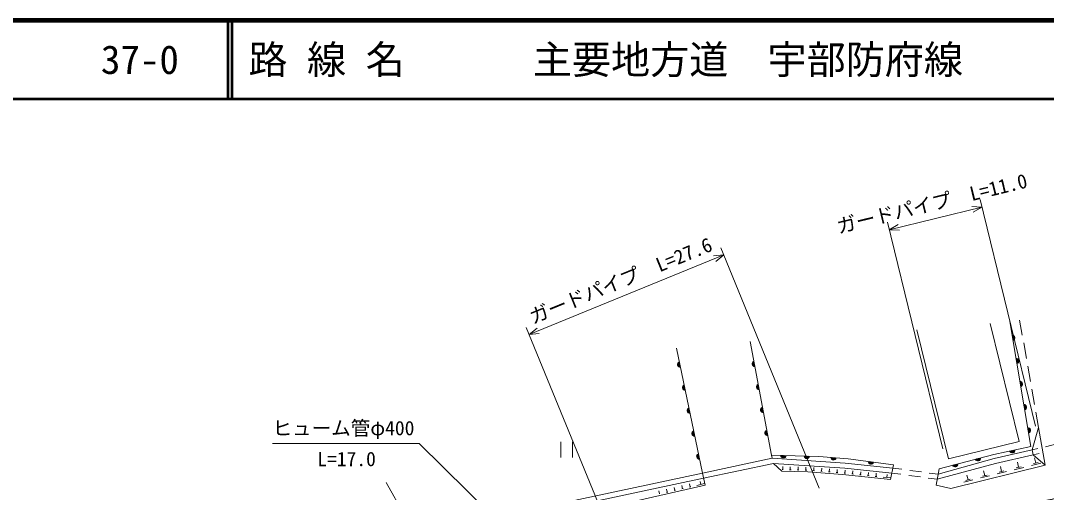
# Model space of a CAD drawing. Units: millimetres, scale not verified. Extents: x 40000 to 680000, y 20000 to 380000.
# Drawn here: x 151246 to 282404, y 319645 to 380000 of the extents above; entities that cross this region are included whole.
import ezdxf
from ezdxf.enums import TextEntityAlignment as Align

# ---------------------------------------------------------------- set-up
doc = ezdxf.new("R2010")
doc.units = ezdxf.units.MM
doc.header["$LTSCALE"] = 1000
doc.linetypes.add('CHAIN', pattern=[18.5, 12, -1.5, 3.5, -1.5])
for name, color, linetype, lineweight in [('M-BGD', 7, 'Continuous', 13), ('M-BMK', 2, 'CHAIN', 13), ('M-STR-HTXT', 7, 'Continuous', 13), ('M-TTL', 2, 'Continuous', 140), ('M-TTL-LINE', 7, 'Continuous', 50)]:
    doc.layers.add(name, color=color, linetype=linetype, lineweight=lineweight)
doc.layers.add('M-TTL-TXT', color=7, linetype='Continuous')
doc.styles.add('ＭＳ ゴシック', font='')
doc.styles.get('ＭＳ ゴシック').set_extended_font_data('MS Gothic')

msp = doc.modelspace()

# ---------------------------------------------------------------- linework, layer by layer
at = {"layer": 'M-BGD'}
for p, q in [((278891, 326153), (275195, 341255)), ((279316, 339746), (278972, 341696)), ((279839, 336792), (279490, 338762)), ((235108, 338111), (238416, 322131)), ((280361, 333838), (280013, 335807)), ((280883, 330884), (280535, 332853)), ((281402, 327950), (281058, 329899)), ((220327, 326139), (220327, 324139)), ((221827, 326139), (221827, 324139)), ((282289, 325495), (283748, 325847)), ((247245, 324400), (247341, 324014)), ((280571, 325081), (281317, 325261)), ((280718, 324448), (281478, 324631)), ((281047, 323413), (280885, 324069)), ((248679, 322567), (248688, 322967)), ((249647, 322544), (249657, 322944)), ((250647, 322521), (250656, 322921)), ((251647, 322497), (251656, 322897)), ((252644, 322434), (252675, 322833)), ((253641, 322357), (253672, 322756)), ((254638, 322279), (254669, 322678)), ((262775, 322768), (263933, 322608)), ((276670, 322330), (276515, 322962)), ((279490, 322857), (278284, 322560)), ((279149, 322943), (278546, 322795)), ((278847, 322869), (278689, 323513)), ((281701, 323401), (280472, 323098)), ((281354, 323489), (280739, 323338)), ((248747, 322566), (248610, 322569)), ((249747, 322542), (249547, 322547)), ((250747, 322518), (250547, 322523)), ((251747, 322495), (251547, 322499)), ((252744, 322426), (252545, 322442)), ((253741, 322349), (253542, 322364)), ((254738, 322271), (254539, 322287)), ((255735, 322194), (255536, 322209)), ((255635, 322202), (255666, 322601)), ((256731, 322107), (256532, 322127)), ((256632, 322117), (256673, 322515)), ((257726, 322002), (257527, 322023)), ((257626, 322013), (257668, 322410)), ((258720, 321898), (258521, 321919)), ((258621, 321908), (258663, 322306)), ((259715, 321794), (259516, 321815)), ((259615, 321804), (259657, 322202)), ((260709, 321689), (260510, 321710)), ((260610, 321700), (260652, 322098)), ((262500, 321502), (261505, 321606)), ((262002, 321554), (262044, 321952)), ((262644, 322128), (263805, 321968)), ((264796, 321832), (266282, 321627)), ((264923, 322472), (266409, 322267)), ((267272, 321491), (268434, 321331)), ((267400, 322130), (268557, 321970)), ((272667, 321339), (272096, 321198)), ((272381, 321269), (272232, 321878)), ((275135, 321785), (273972, 321498)), ((274806, 321868), (274224, 321725)), ((274515, 321797), (274362, 322417)), ((277302, 322318), (276117, 322026)), ((276967, 322403), (276374, 322257)), ((198003, 320924), (203929, 310380)), ((233921, 319684), (233832, 320074)), ((234896, 319906), (234807, 320296)), ((235969, 320151), (235774, 320106)), ((235871, 320129), (235782, 320519)), ((236944, 320373), (236749, 320329)), ((236846, 320351), (236757, 320741)), ((238699, 320774), (237724, 320551)), ((238211, 320662), (238122, 321052)), ((272990, 321257), (271848, 320976)), ((232946, 319461), (232857, 319851)), ((234019, 319706), (233824, 319661)), ((234994, 319928), (234799, 319884))]:
    msp.add_line(p, q, dxfattribs=at)
for points in [[(268694, 322680), (275662, 324517), (280402, 325505), (277718, 341521)], [(265815, 340458), (269857, 323943), (278891, 326153)], [(244523, 338932), (247245, 324400), (253303, 324243), (257046, 323937), (262861, 323183)], [(268694, 322680), (268290, 320581), (270197, 320158), (282250, 323124), (281402, 327950), (280571, 325081), (280718, 324448), (282250, 323124)], [(164808, 281500), (165217, 281730), (168658, 283677), (189296, 298245), (202876, 309763), (213114, 315759), (220622, 318304), (238416, 322131), (247341, 324014), (256677, 323391), (262775, 322768)], [(268434, 321331), (268440, 321330), (275884, 323371), (280718, 324448)], [(268557, 321970), (275728, 324002), (280571, 325081)], [(71905, 256632), (111375, 261725), (118783, 262965), (125186, 264220), (131746, 265659), (136721, 266883), (141226, 268765), (153200, 274509), (158317, 277099), (165536, 281164), (169004, 283126), (189183, 297152), (203255, 309232), (213385, 315164), (220795, 317676), (238550, 321495), (247500, 323351), (256622, 322743), (262644, 322128)], [(262861, 323183), (262476, 321316), (256340, 321959), (251898, 322304), (248587, 322383), (247500, 323351)], [(200909, 307218), (213853, 314254), (218020, 315855), (238760, 320587), (238416, 322131)]]:
    msp.add_lwpolyline(points, dxfattribs=at)
for centre, radius, start, end in [((278015, 339422), 354, 288.3098, 90.71498), ((278015, 339422), 283, 290.53384, 88.49094), ((278015, 339422), 212, 294.28017, 84.74461), ((278015, 339422), 142, 301.9919, 77.03288), ((278015, 339422), 100, 312.30956, 66.71522), ((235599, 336007), 354, 110.49378, 272.89896), ((235599, 336007), 283, 112.71782, 270.67492), ((235599, 336007), 212, 116.46414, 266.92859), ((235599, 336007), 142, 124.17587, 259.21686), ((235599, 336007), 100, 134.49354, 248.8992), ((245108, 336099), 354, 109.40757, 271.81275), ((245108, 336099), 283, 111.63161, 269.58871), ((245108, 336099), 212, 115.37794, 265.84238), ((245108, 336099), 142, 123.08966, 258.13065), ((245108, 336099), 100, 133.40733, 247.81299), ((278511, 336463), 354, 288.3098, 90.71498), ((278511, 336463), 283, 290.53384, 88.49094), ((278511, 336463), 212, 294.28017, 84.74461), ((278511, 336463), 142, 301.9919, 77.03288), ((278511, 336463), 100, 312.30956, 66.71522), ((236207, 333070), 354, 110.49378, 272.89896), ((236207, 333070), 283, 112.71782, 270.67492), ((236207, 333070), 212, 116.46414, 266.92859), ((236207, 333070), 142, 124.17587, 259.21686), ((236207, 333070), 100, 134.49354, 248.8992), ((245661, 333150), 354, 109.40757, 271.81275), ((245661, 333150), 283, 111.63161, 269.58871), ((245661, 333150), 212, 115.37794, 265.84238), ((245661, 333150), 142, 123.08966, 258.13065), ((245661, 333150), 100, 133.40733, 247.81299), ((279007, 333504), 354, 288.3098, 90.71498), ((279007, 333504), 283, 290.53384, 88.49094), ((279007, 333504), 212, 294.28017, 84.74461), ((279007, 333504), 142, 301.9919, 77.03288), ((279007, 333504), 100, 312.30956, 66.71522), ((246213, 330201), 354, 109.40757, 271.81275), ((279502, 330546), 354, 288.3098, 90.71498), ((279502, 330546), 283, 290.53384, 88.49094), ((279502, 330546), 212, 294.28017, 84.74461), ((279502, 330546), 142, 301.9919, 77.03288), ((279502, 330546), 100, 312.30956, 66.71522), ((236815, 330132), 354, 110.49378, 272.89896), ((236815, 330132), 283, 112.71782, 270.67492), ((236815, 330132), 212, 116.46414, 266.92859), ((236815, 330132), 142, 124.17587, 259.21686), ((236815, 330132), 100, 134.49354, 248.8992), ((246213, 330201), 283, 111.63161, 269.58871), ((246213, 330201), 212, 115.37794, 265.84238), ((246213, 330201), 142, 123.08966, 258.13065), ((246213, 330201), 100, 133.40733, 247.81299), ((279998, 327587), 354, 288.3098, 90.71498), ((237423, 327194), 354, 110.49378, 272.89896), ((237423, 327194), 283, 112.71782, 270.67492), ((237423, 327194), 212, 116.46414, 266.92859), ((237423, 327194), 142, 124.17587, 259.21686), ((237423, 327194), 100, 134.49354, 248.8992), ((246766, 327253), 354, 109.40757, 271.81275), ((246766, 327253), 283, 111.63161, 269.58871), ((246766, 327253), 212, 115.37794, 265.84238), ((246766, 327253), 142, 123.08966, 258.13065), ((246766, 327253), 100, 133.40733, 247.81299), ((279998, 327587), 283, 290.53384, 88.49094), ((279998, 327587), 212, 294.28017, 84.74461), ((279998, 327587), 142, 301.9919, 77.03288), ((279998, 327587), 100, 312.30956, 66.71522), ((238031, 324256), 354, 110.49378, 272.89896), ((238031, 324256), 283, 112.71782, 270.67492), ((238031, 324256), 212, 116.46414, 266.92859), ((238031, 324256), 142, 124.17587, 259.21686), ((238031, 324256), 100, 134.49354, 248.8992), ((248776, 324414), 354, 187.3134, 349.71857), ((248776, 324414), 283, 189.53743, 347.49454), ((248776, 324414), 212, 193.28376, 343.74821), ((248776, 324414), 142, 200.99549, 336.03648), ((248776, 324414), 100, 211.31315, 325.71882), ((251775, 324336), 354, 187.3134, 349.71857), ((251775, 324336), 283, 189.53743, 347.49454), ((251775, 324336), 212, 193.28376, 343.74821), ((251775, 324336), 142, 200.99549, 336.03648), ((251775, 324336), 100, 211.31315, 325.71882), ((255179, 324144), 354, 184.12325, 346.52843), ((255179, 324144), 283, 186.34729, 344.30439), ((255179, 324144), 212, 190.09361, 340.55806), ((255179, 324144), 142, 197.80534, 332.84633), ((255179, 324144), 100, 208.123, 322.52867), ((273615, 324033), 354, 203.56003, 5.96521), ((273615, 324033), 283, 205.78407, 3.74117), ((273615, 324033), 212, 209.53039, 359.99484), ((273615, 324033), 142, 217.24212, 352.28311), ((273615, 324033), 100, 227.55979, 341.96545), ((278021, 325064), 354, 200.58085, 2.98603), ((278021, 325064), 283, 202.80489, 0.76199), ((278021, 325064), 212, 206.55122, 357.01566), ((278021, 325064), 142, 214.26295, 349.30393), ((278021, 325064), 100, 224.58061, 338.98627), ((259960, 323614), 354, 181.41559, 343.82077), ((259960, 323614), 283, 183.63963, 341.59673), ((259960, 323614), 212, 187.38596, 337.85041), ((259960, 323614), 142, 195.09769, 330.13868), ((259960, 323614), 100, 205.41535, 319.82101), ((270714, 323269), 354, 203.56003, 5.96521), ((270714, 323269), 283, 205.78407, 3.74117), ((270714, 323269), 212, 209.53039, 359.99484), ((270714, 323269), 142, 217.24212, 352.28311), ((270714, 323269), 100, 227.55979, 341.96545)]:
    msp.add_arc(centre, radius, start, end, dxfattribs=at)
at = {"layer": 'M-BMK'}
msp.add_arc((322582, 123208), 199513, 79.102, 107.17818, dxfattribs=at)
at = {"layer": 'M-STR-HTXT'}
for p, q in [((281002, 328121), (273916, 357112)), ((262309, 353245), (274153, 356140)), ((274153, 356140), (272850, 356208)), ((274153, 356140), (273028, 355479)), ((269158, 325226), (262071, 354216)), ((262309, 353245), (263434, 353906)), ((262309, 353245), (263612, 353178)), ((253348, 320212), (240764, 350942)), ((216269, 339831), (241143, 350017)), ((241143, 350017), (239844, 349890)), ((241143, 350017), (240128, 349196)), ((228475, 310026), (215890, 340756)), ((216269, 339831), (217284, 340651)), ((216269, 339831), (217568, 339957)), ((202213, 325914), (183463, 325914)), ((224866, 303603), (202213, 325914))]:
    msp.add_line(p, q, dxfattribs=at)
at = {"layer": 'M-TTL'}
msp.add_line((680000, 380000), (40000, 380000), dxfattribs=at)
at = {"layer": 'M-TTL-LINE'}
for p, q in [((177750, 380000), (177750, 370000)), ((178250, 380000), (178250, 370000)), ((40000, 370000), (680000, 370000))]:
    msp.add_line(p, q, dxfattribs=at)

# ---------------------------------------------------------------- texts
at = {"layer": 'M-STR-HTXT', "style": 'ＭＳ ゴシック'}
for s, rotation, p in [('ガードパイプ  L=11.0', 13.736, (268112, 355178)), ('ガードパイプ  L=27.6', 22.27, (228516, 345386))]:
    msp.add_text(s, height=1833, rotation=rotation, dxfattribs=at).set_placement(p, align=Align.BOTTOM_CENTER)
msp.add_text('ヒューム管φ400', height=1833, dxfattribs=at).set_placement((183463, 326414), align=Align.BOTTOM_LEFT)
msp.add_text('L=17.0', height=1833, dxfattribs=at).set_placement((192928, 322460), align=Align.BOTTOM_CENTER)
at = {"layer": 'M-TTL-TXT', "style": 'ＭＳ ゴシック'}
for s, p in [('37-0', (161521, 375000)), ('路 線 名', (180380, 375000)), ('主要地方道\u3000宇部防府線', (216734, 375000))]:
    msp.add_text(s, height=3666, dxfattribs=at).set_placement(p, align=Align.MIDDLE_LEFT)

doc.saveas('drawing.dxf')
